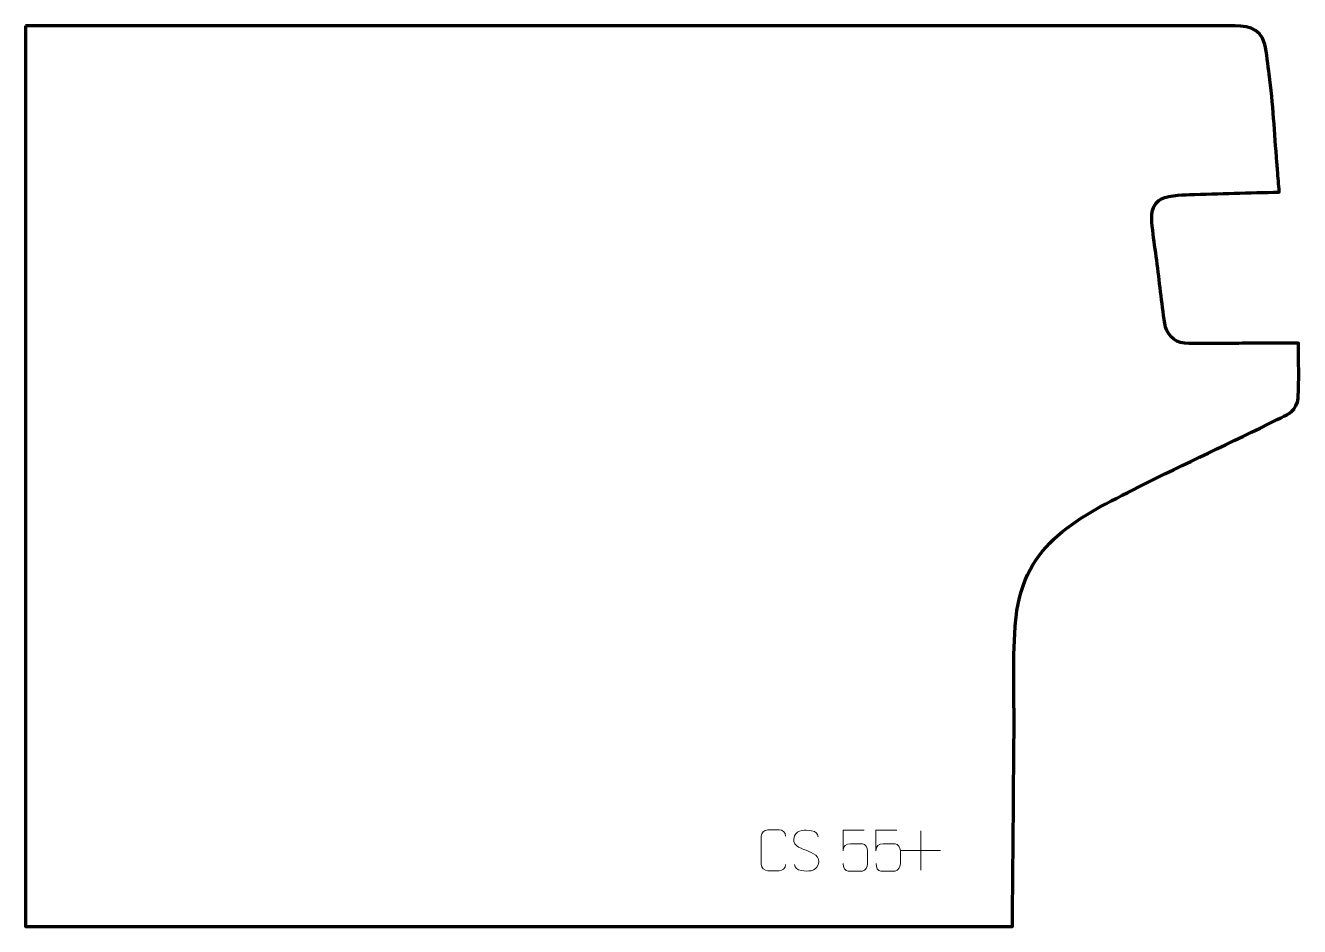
# Model space of a CAD drawing. Header units: millimetres. Extents: x 1105 to 1883, y 156 to 706.
import ezdxf

# ---------------------------------------------------------------- set-up
doc = ezdxf.new("R2010")
doc.units = ezdxf.units.MM
doc.header["$MEASUREMENT"] = 0
doc.layers.add('layer 2', color=7, linetype='Continuous')

msp = doc.modelspace()

# ---------------------------------------------------------------- linework, layer by layer
at = {"layer": 'layer 2', "color": 242, "lineweight": 158}
msp.add_open_spline([(1105.3547, 706.1841), (1187.5177, 706.1843), (1269.6806, 706.2155), (1351.8435, 706.2469), (1351.8435, 706.2469), (1514.5864, 706.3091), (1677.3528, 706.4697), (1840.094, 706.1981), (1840.094, 706.1981), (1850.1362, 706.1813), (1858.7139, 706.1984), (1861.846, 694.9458), (1861.846, 694.9458), (1863.0705, 689.9006), (1863.8317, 682.048), (1864.5496, 676.6778), (1864.5496, 676.6778), (1866.9342, 658.8388), (1867.7957, 640.7284), (1869.2388, 622.7883), (1869.2388, 622.7883), (1869.3661, 621.2204), (1869.4925, 619.6524), (1869.6182, 618.0842), (1869.6182, 618.0842), (1869.9725, 613.6497), (1870.3268, 609.2152), (1870.6811, 604.7807), (1870.6811, 604.7807), (1852.4083, 604.2619), (1834.0488, 603.8641), (1815.7902, 603.221), (1815.7902, 603.221), (1811.1356, 603.0571), (1800.5721, 602.6928), (1797.0954, 599.6933), (1797.0954, 599.6933), (1791.5573, 594.9155), (1792.768, 587.8865), (1793.4432, 581.4029), (1793.4432, 581.4029), (1794.08, 575.2877), (1795.0771, 569.2178), (1795.8905, 563.1252), (1795.8905, 563.1252), (1797.5108, 550.3466), (1798.9347, 537.392), (1800.7675, 524.6601), (1800.7675, 524.6601), (1801.6741, 518.3619), (1806.0763, 512.9712), (1812.7392, 512.5325), (1812.7392, 512.5325), (1819.7708, 512.0693), (1828.7833, 512.3017), (1835.968, 512.3425), (1835.968, 512.3425), (1841.3382, 512.3729), (1846.7068, 512.4207), (1852.0772, 512.4242), (1852.0772, 512.4242), (1862.1683, 512.4242), (1872.2592, 512.4242), (1882.3502, 512.4242), (1882.3502, 512.4242), (1882.3621, 505.9597), (1883.0435, 480.7865), (1881.7817, 476.4642), (1881.7817, 476.4642), (1879.5778, 469.9317), (1875.2792, 468.8659), (1869.4545, 465.9078), (1869.4545, 465.9078), (1841.4405, 451.8507), (1813.0049, 439.0543), (1785.0136, 424.7812), (1785.0136, 424.7812), (1748.31, 406.3537), (1714.8172, 390.6938), (1710.0238, 344.9984), (1710.0238, 344.9984), (1710.0238, 344.9984), (1709.9049, 343.8639), (1709.9049, 343.8639), (1709.9049, 343.8639), (1707.6677, 321.1077), (1708.9593, 297.5901), (1708.7883, 274.7075), (1708.7883, 274.7075), (1708.4555, 235.5735), (1708.1272, 196.4395), (1707.7967, 157.3055), (1707.7967, 157.3055), (1707.7967, 157.3055), (1707.7886, 156.351), (1707.7886, 156.351), (1707.7886, 156.351), (1707.7886, 156.351), (1105.3547, 156.351), (1105.3547, 156.351), (1105.3547, 156.351), (1105.3547, 156.351), (1105.3547, 706.1841), (1105.3547, 706.1841)], degree=3, knots=[0, 0, 0, 0, 0.03703704, 0.03703704, 0.03703704, 0.03703704, 0.07407407, 0.07407407, 0.07407407, 0.07407407, 0.11111111, 0.11111111, 0.11111111, 0.11111111, 0.14814815, 0.14814815, 0.14814815, 0.14814815, 0.18518519, 0.18518519, 0.18518519, 0.18518519, 0.22222222, 0.22222222, 0.22222222, 0.22222222, 0.25925926, 0.25925926, 0.25925926, 0.25925926, 0.2962963, 0.2962963, 0.2962963, 0.2962963, 0.33333333, 0.33333333, 0.33333333, 0.33333333, 0.37037037, 0.37037037, 0.37037037, 0.37037037, 0.40740741, 0.40740741, 0.40740741, 0.40740741, 0.44444444, 0.44444444, 0.44444444, 0.44444444, 0.48148148, 0.48148148, 0.48148148, 0.48148148, 0.51851852, 0.51851852, 0.51851852, 0.51851852, 0.55555556, 0.55555556, 0.55555556, 0.55555556, 0.59259259, 0.59259259, 0.59259259, 0.59259259, 0.62962963, 0.62962963, 0.62962963, 0.62962963, 0.66666667, 0.66666667, 0.66666667, 0.66666667, 0.7037037, 0.7037037, 0.7037037, 0.7037037, 0.74074074, 0.74074074, 0.74074074, 0.74074074, 0.77777778, 0.77777778, 0.77777778, 0.77777778, 0.81481481, 0.81481481, 0.81481481, 0.81481481, 0.85185185, 0.85185185, 0.85185185, 0.85185185, 0.88888889, 0.88888889, 0.88888889, 0.88888889, 0.92592593, 0.92592593, 0.92592593, 0.92592593, 1, 1, 1, 1], dxfattribs=at)
at = {"layer": 'layer 2', "color": 142, "lineweight": 9}
for points, knots in [([(1569.3611, 194.2192), (1569.2213, 191.8958), (1567.5441, 190.4162), (1565.3964, 190.4054), (1565.3964, 190.4054), (1563.0645, 190.4058), (1560.7326, 190.4058), (1558.4011, 190.4054), (1558.4011, 190.4054), (1556.4761, 190.3), (1554.504, 192.1845), (1554.5152, 194.2018), (1554.5152, 194.2018), (1554.5156, 199.9719), (1554.5156, 205.7416), (1554.5152, 211.5109), (1554.5152, 211.5109), (1554.5194, 213.649), (1556.2661, 215.3682), (1558.4185, 215.3547), (1558.4185, 215.3547), (1560.7442, 215.3547), (1563.0703, 215.3547), (1565.3964, 215.3547), (1565.3964, 215.3547), (1567.343, 215.3902), (1569.3344, 213.8987), (1569.3611, 211.4611)], [0, 0, 0, 0, 0.125, 0.125, 0.125, 0.125, 0.25, 0.25, 0.25, 0.25, 0.375, 0.375, 0.375, 0.375, 0.5, 0.5, 0.5, 0.5, 0.625, 0.625, 0.625, 0.625, 0.75, 0.75, 0.75, 0.75, 1, 1, 1, 1]), ([(1581.9381, 202.8783), (1577.6898, 204.3487), (1572.7817, 206.1445), (1574.7868, 211.6648), (1574.7868, 211.6648), (1576.2903, 215.8047), (1581.5039, 215.4162), (1585.1075, 214.8151), (1585.1075, 214.8151), (1587.9681, 214.3379), (1588.8328, 213.1247), (1589.1434, 211.0406)], [0, 0, 0, 0, 0.25, 0.25, 0.25, 0.25, 0.5, 0.5, 0.5, 0.5, 1, 1, 1, 1]), ([(1617.3267, 215.1592), (1617.3267, 215.1592), (1604.475, 215.1592), (1604.475, 215.1592), (1604.475, 215.1592), (1604.4753, 210.9286), (1604.4753, 206.6977), (1604.475, 202.4665), (1604.475, 202.4665), (1604.4747, 205.7766), (1606.1057, 206.8484), (1608.9177, 206.9089), (1608.9177, 206.9089), (1611.3573, 206.9092), (1613.7968, 206.9092), (1616.236, 206.9089), (1616.236, 206.9089), (1617.8858, 206.9157), (1619.3607, 204.5352), (1619.3892, 202.4665), (1619.3892, 202.4665), (1619.3889, 199.8792), (1619.3889, 197.2916), (1619.3892, 194.7039), (1619.3892, 194.7039), (1619.4354, 192.7445), (1617.936, 190.3082), (1616.3101, 190.2497), (1616.3101, 190.2497), (1614.3536, 190.25), (1609.4586, 190.25), (1607.5016, 190.2497), (1607.5016, 190.2497), (1605.6561, 190.2409), (1604.549, 192.2057), (1604.5282, 194.7568)], [0, 0, 0, 0, 0.1, 0.1, 0.1, 0.1, 0.2, 0.2, 0.2, 0.2, 0.3, 0.3, 0.3, 0.3, 0.4, 0.4, 0.4, 0.4, 0.5, 0.5, 0.5, 0.5, 0.6, 0.6, 0.6, 0.6, 0.7, 0.7, 0.7, 0.7, 0.8, 0.8, 0.8, 0.8, 1, 1, 1, 1]), ([(1637.3267, 215.1592), (1637.3267, 215.1592), (1624.475, 215.1592), (1624.475, 215.1592), (1624.475, 215.1592), (1624.4753, 210.9286), (1624.4753, 206.6977), (1624.475, 202.4665), (1624.475, 202.4665), (1624.4747, 205.7766), (1626.1057, 206.8484), (1628.9177, 206.9089), (1628.9177, 206.9089), (1631.3573, 206.9092), (1633.7968, 206.9092), (1636.236, 206.9089), (1636.236, 206.9089), (1637.8858, 206.9157), (1639.3607, 204.5352), (1639.3892, 202.4665), (1639.3892, 202.4665), (1639.3889, 199.8792), (1639.3889, 197.2916), (1639.3892, 194.7039), (1639.3892, 194.7039), (1639.4354, 192.7445), (1637.936, 190.3082), (1636.3101, 190.2497), (1636.3101, 190.2497), (1634.3536, 190.25), (1629.4586, 190.25), (1627.5016, 190.2497), (1627.5016, 190.2497), (1625.6561, 190.2409), (1624.549, 192.2057), (1624.5282, 194.7568)], [0, 0, 0, 0, 0.1, 0.1, 0.1, 0.1, 0.2, 0.2, 0.2, 0.2, 0.3, 0.3, 0.3, 0.3, 0.4, 0.4, 0.4, 0.4, 0.5, 0.5, 0.5, 0.5, 0.6, 0.6, 0.6, 0.6, 0.7, 0.7, 0.7, 0.7, 0.8, 0.8, 0.8, 0.8, 1, 1, 1, 1]), ([(1581.9381, 202.8782), (1585.9567, 201.2315), (1590.9862, 199.3432), (1589.1522, 193.9829), (1589.1522, 193.9829), (1587.6924, 189.7165), (1582.7816, 189.9732), (1579.0555, 190.5279), (1579.0555, 190.5279), (1576.3055, 190.9377), (1575.0846, 192.1512), (1574.7066, 194.2634)], [0, 0, 0, 0, 0.25, 0.25, 0.25, 0.25, 0.5, 0.5, 0.5, 0.5, 1, 1, 1, 1])]:
    msp.add_open_spline(points, degree=3, knots=knots, dxfattribs=at)
for points in [[(1651.9326, 214.6934), (1651.9326, 214.6934), (1651.9326, 190.7155), (1651.9326, 190.7155)], [(1639.9437, 202.7044), (1639.9437, 202.7044), (1663.9216, 202.7044), (1663.9216, 202.7044)]]:
    msp.add_open_spline(points, degree=3, dxfattribs=at)

doc.saveas('drawing.dxf')
